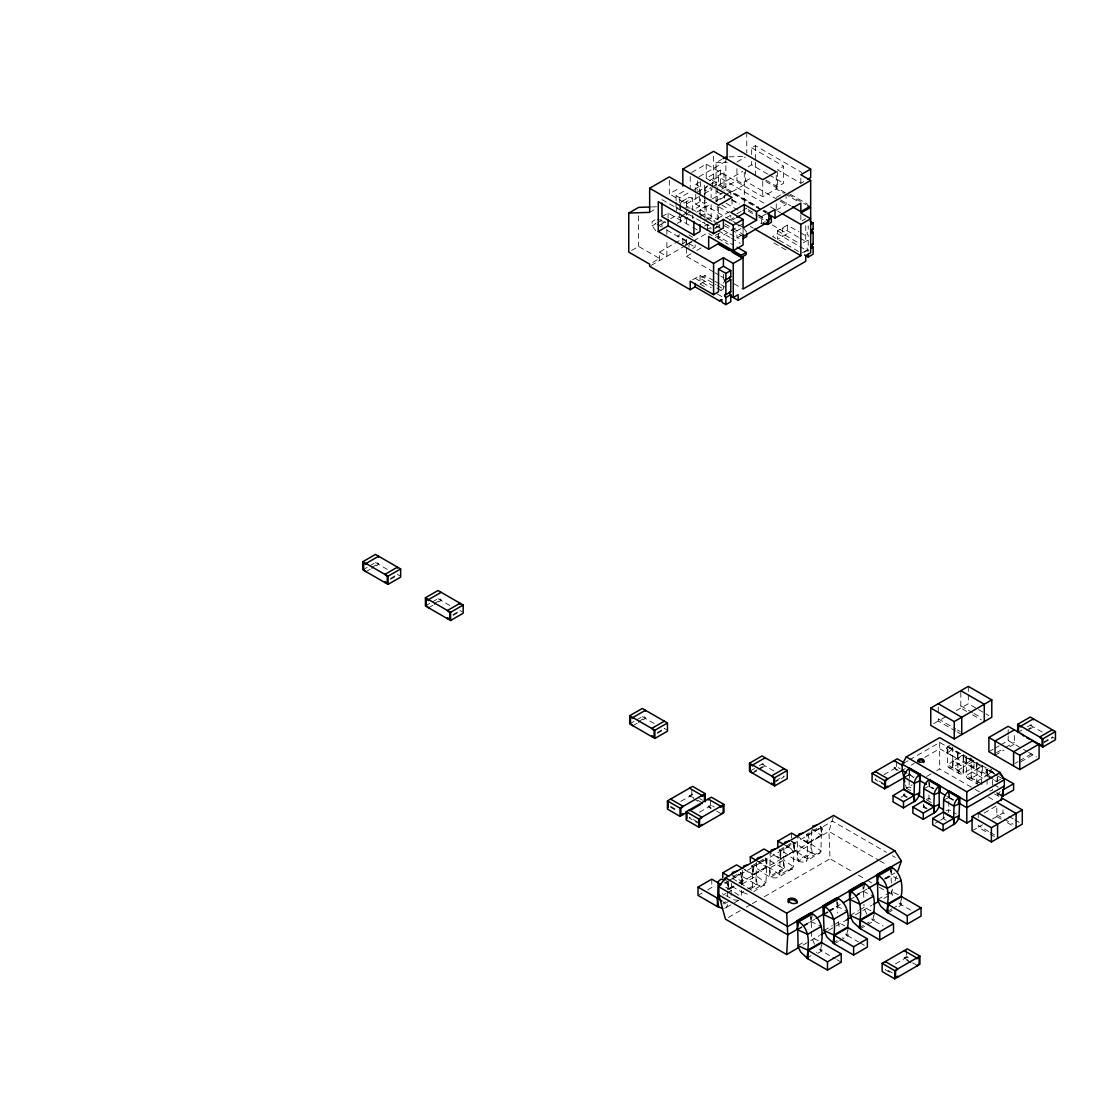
<?xml version="1.0" encoding="UTF-8"?>
<svg xmlns="http://www.w3.org/2000/svg" width="1111" height="1111" viewBox="0 0 1111 1111"><rect width="100%" height="100%" fill="white"/><g stroke="black" fill="none" stroke-linecap="round" stroke-linejoin="round"><path stroke-width="0.75" stroke-dasharray="5 3.75" d="M909.215 780.061L909.062 787.81M909.229 778.353L909.673 774.464L914.145 777.047M928.99 794.907L928.865 799.24A7.958 4.597 -60 0 1 928.31 801.142M948.836 801.225L948.669 810.683A7.958 4.597 -60 0 1 948.114 812.572M727.649 896.271L727.705 891.078M731.607 883.342L731.427 890.425L723.705 886.064M741.329 895.258L741.426 886.592M741.454 884.87L742.245 873.26L740.579 872.441L732.33 877.204M742.537 883.912L742.717 868.33L752.494 875.051L752.328 890.633L731.718 877.982M756.452 862.122L756.244 876.107L743.995 869.191M767.021 858.97L765.896 883.731L753.855 891.564M757.744 861.247L769.867 868.191L770.229 852.443L780.005 859.164L779.839 874.746L778.63 877.259C768.77 880.954 760.535 868.469 751.786 866.052M783.949 847.957L783.81 860.164L793.601 866.802L793.421 867.844L778.63 877.259M786.755 846.221L797.559 852.22L797.74 836.555L807.53 843.277L807.35 858.859L806.142 861.372C796.295 865.066 788.046 852.581 779.297 850.179M811.488 830.348L811.28 844.332L800.517 838.277M806.614 834.305C812.072 838.152 806.808 852.609 806.614 834.305L820.376 826.362C823.945 826.903 822.695 834.972 821.279 835.333L820.932 851.956L806.142 861.372M977.347 783.658A7.958 4.597 -60 0 1 976.777 782.408L977.083 763.09M981.513 784.394L981.818 765.062M992.776 777.992L982.346 771.978L970.334 778.7A7.958 4.597 -60 0 1 966.362 776.395L966.653 757.077L981.916 765.882L976.597 769.77L966.153 763.688L965.959 757.369L967.417 756.758M971.097 778.367L971.389 759.049A7.958 4.597 -60 0 0 970.833 757.813M923.741 788.643L929.476 785.894L933.948 788.477M950.016 745.787A7.958 4.597 -60 0 0 948.655 745.925C943.572 747.231 948.433 760.938 947.905 746.245L963.154 755.049L963.306 767.021L974.014 760.91L974.014 767.159L962.001 773.881A7.958 4.597 -60 0 1 958.015 771.576L957.418 752.675L959.071 751.939M943.545 800.073L949.28 797.337L953.752 799.906M952.335 767.534L953.03 760.979L963.584 754.883L974.014 760.91M958.321 752.258L957.626 758.813L957.626 752.564L947.197 746.536L947.197 752.8L957.835 758.938L963.056 754.244M952.071 746.981A7.958 4.597 -60 0 1 952.641 748.217L952.821 760.868L963.459 767.007L962.751 773.562L947.502 764.743L947.197 752.8M988.262 768.784C983.179 770.104 988.04 783.797 987.512 769.104L997.928 775.131M997.4 780.047L997.747 776.77M797.559 852.22L807.35 858.859L821.112 850.915L811.336 844.193L797.198 852.234L797.198 860.497L810.947 852.554L816.113 854.387L819.904 853.429M812.419 913.922L811.141 921.297L811.599 929.726M821.335 945.683L820.571 950.113L816.432 952.488M837.791 903.257L837.722 913.048M847.485 930.587L846.707 935.018L842.582 937.406M864.705 883.731L863.414 891.105L863.872 897.966M873.621 915.506L872.843 919.922L865.969 923.894M891.966 869.316L890.939 875.218L891.397 883.648M901.132 899.618L900.368 904.035L893.48 908.006M833.306 816.863L828.931 831.486L830 858.789L852.401 871.732M883.773 898.452L891.23 894.147L892.647 889.244M894.994 881.065L896.869 874.524M724.705 908.284L726.344 907.451L727.552 904.923L723.372 902.049M947.405 752.925L952.738 749.036M905.09 794.698L900.993 797.295M957.918 770.77L963.251 766.882L952.835 760.924L947.6 765.562A7.958 4.597 -60 0 0 951.572 767.868L963.584 761.146L974.014 767.159M926.407 808.919L923.435 807.197L924.894 806.142M976.68 781.602L992.776 771.742L982.346 765.715L966.264 775.575L978.541 782.672M944.697 817.571L940.6 820.154M1000.192 791.685L997.622 794.448A7.958 4.597 -60 0 0 1000.247 796.879M966.153 763.688L971.5 759.868M691.681 172.483L706.207 164.109L762.743 196.744L776.256 188.939L783.491 193.106M716.039 186.44L716.039 162.678L721.65 159.442M669.322 180.288L669.322 193.911L679.849 187.828M699.055 176.746L725.594 161.428M751.675 154.596L751.675 147.777L755.369 145.652L801.698 172.413M676.085 200.647L676.085 195.675L685.987 189.967M695.75 192.606L695.75 184.329L699.444 182.204M706.207 164.109L706.207 178.288L720.331 170.136L724.025 172.261L724.025 190.481M649.657 212.354L655.282 209.118M736.926 161.97L745.356 157.109M676.085 195.675L679.779 197.814L691.084 191.286M693.903 189.648L699.444 186.454L699.444 194.731M709.887 180.426L724.025 172.261M712.345 187.231L712.345 180.426L718.498 176.871L764.618 203.507M697.597 191.772L707.763 185.912M709.221 185.065L713.581 182.551L713.581 154.735M682.196 201.285L688.334 197.73M655.809 230.81L652.115 225.839L652.115 221.575L655.809 219.45M699.444 196.383L699.444 206.327L692.681 210.229L692.681 198.161L680.39 205.257L680.39 209.521L677.932 210.937M704.971 194.494L704.971 191.064L711.123 187.523L711.123 197.855M712.345 186.815L717.262 183.968A8.694 5.013 60 0 0 713.526 183.273M661.948 216.617L668.1 213.062L691.334 226.477M767.659 174.038L751.675 164.817L745.537 168.358L745.537 181.135L778.575 200.216M698.555 196.897L686.529 203.841L669.322 193.911M704.152 193.675L712.345 188.939M718.498 176.871L718.498 185.384L742.801 171.358M652.115 225.839L655.809 223.714L652.115 221.575M657.032 223.005L661.948 220.159L665.642 222.283L659.49 221.575M659.49 225.13L665.031 221.936M670.558 218.742L676.085 215.548L679.779 217.673L683.834 215.34M695.75 194.258L695.75 204.202L700.666 201.355L704.36 203.48L711.123 199.577M721.719 189.203L736.926 180.426L744.301 184.676L729.413 193.272M681.612 215.909L686.529 213.062M686.529 213.77L691.445 210.937M712.345 198.869L724.025 192.134M745.537 181.135L752.55 177.08M700.055 215.187L700.055 209.521L706.207 205.966L737.176 223.853M725.872 194.619L730.788 191.772L761.757 209.66M677.293 223.367L687.723 217.353M696.653 212.187L710.054 204.452M716.012 201.022L727.927 194.133M631.576 250.475L638.603 246.42L659.49 258.474L649.657 264.154M724.455 196.841L716.039 201.716L716.039 188.134M765.868 180.107L777.492 186.815L783.63 183.259L783.63 166.233L777.492 169.775L800.837 183.259L805.058 180.829M700.055 216.617L706.207 213.062L706.207 205.966M679.779 234.713L677.321 236.129A3.847 2.222 60 0 0 680.418 234.852M704.971 220.159L711.123 216.617A3.847 2.222 60 0 1 708.04 218.381L686.529 205.966M659.49 260.613L659.49 252.1L682.848 238.615L688.987 242.156L688.987 247.267M704.596 226.061L707.429 224.422L709.887 225.839M729.635 211.604L713.581 220.867L717.262 223.005L717.262 206.146M725.997 217.95L730.51 215.353M681.612 244.281L688.987 240.032M706.207 230.102L711.123 227.255L676.696 207.382L676.696 211.645M741.134 211.34L736.926 213.77L736.926 210.576M742.551 210.534L746.759 208.104L746.759 210.229L757.271 216.298M685.959 244.712L690.875 241.879M651.074 265.473L682.848 247.128M683.251 246.892L692.181 241.74M693.667 240.879L707.429 232.935M714.526 228.838L720.872 225.172M729.413 220.242L735.371 216.798M735.288 218.27L730.788 220.867L730.788 215.756M776.256 197.452L784.685 192.592M692.681 248.545L695.139 247.128L695.139 240.309M719.72 232.935L713.581 236.476L708.665 233.643M715.415 237.546L717.873 236.129L732.76 244.712M686.529 239.407L686.529 256.349L690.945 253.808M696.805 250.419L701.222 247.878M717.873 236.129L717.873 238.254L744.301 223.005M746.759 232.227L743.078 227.255L736.926 230.81L736.926 237.907L741.537 238.434M766.423 213.77L761.507 216.617L761.507 223.714L758.563 222.006M776.256 210.229L786.088 204.549L786.088 196.564M741.842 235.06L736.926 237.907L723.65 230.241M761.507 223.714L765.201 221.575M692.681 279.764L700.055 275.514L716.109 284.777M787.324 225.13L787.324 233.643L777.492 239.323L777.492 230.81L787.324 225.13L798.99 231.866M713.623 280.514L704.971 275.514L700.055 278.347L723.733 292.012M802.073 220.867L805.753 218.742M700.055 275.514L700.055 284.027L704.971 281.18L704.971 275.514M720.956 290.415L723.414 288.999L723.414 282.5M803.295 242.865L808.211 240.032M802.434 252.711L807.35 249.878M362.88 569.846L368.477 566.624M369.866 565.818L376.254 562.124L378.615 563.485L378.615 564.402L371.616 568.443M371.616 567.527L378.615 563.485M366.019 571.665L370.227 569.249M390.503 578.428L397.502 574.401L399.863 575.762M390.503 579.345L397.502 575.304L397.502 574.401M425.416 605.953L431.012 602.731M432.415 601.926L438.789 598.232L441.15 599.593L441.15 600.509L434.165 604.551M434.165 603.634L441.15 599.593M428.568 607.773L432.762 605.356M453.052 614.536L460.037 610.495L462.398 611.869M453.052 615.452L460.037 611.411L460.037 610.495M629.701 723.9L635.298 720.678M636.7 719.859L643.088 716.178L645.449 717.539L645.449 718.456L638.45 722.483M638.45 721.581L645.449 717.539M632.853 725.719L637.047 723.303M657.337 732.482L662.934 729.26M657.337 733.399L664.336 729.358L664.336 728.441L666.697 729.816M697.861 801.212L689.473 796.365L691.834 794.087L694.625 795.712M680.751 801.392L692.611 794.546M750.258 770.937L754.466 768.506M759.271 765.729L762.854 763.66L765.215 765.035L765.215 765.937L758.216 769.979M754.022 771.492L756.827 769.881M758.216 769.062L765.215 765.035M752.619 773.2L756.827 770.784M711.026 808.808L708.235 806.28L710.596 804.919L714.179 806.989M699.513 812.224L711.373 805.378M775.714 780.783L784.102 775.936L784.102 776.839L775.714 781.686M933.768 723.65L947.28 715.845M956.293 710.637L968.32 703.707L977.111 708.79M896.924 770.423L894.133 767.909L896.494 766.534L900.077 768.604M883.953 774.686L897.271 766.993M903.674 763.243L908.173 760.646M909.673 759.785L939.698 742.454L997.025 775.547L997.025 781.811L992.29 779.075M902.174 770.367L905.173 768.631M911.173 765.173L914.172 763.438M924.685 757.369L939.698 748.703L991.068 778.367M699.388 894.591L702.138 892.994M707.651 889.828L711.776 887.439L714.748 889.161M906.715 776.075L909.867 774.27M753.258 866.913L753.258 875.176L751.591 866.08L765.34 858.136L766.632 858.747L766.632 867.011L752.494 875.051L766.298 866.969M780.769 851.026L780.769 859.289L779.103 850.193L792.865 842.249L794.532 851.345L794.532 843.082M729.483 880.19L741.87 873.038L741.87 881.301L739.121 882.898M751.591 866.08L752.869 866.691L766.632 858.747M779.103 850.193L780.394 850.804L794.157 842.86L794.157 851.123L780.019 859.081L794.157 851.123M724.844 883.314L730.83 879.856M732.316 878.995L832.5 821.154L886.411 852.29M727.774 889.217L733.288 886.036M738.732 882.995L741.537 881.273M821.335 835.194L807.53 843.277L821.668 835.236L821.668 826.973L807.905 834.917L807.905 843.18M729.483 888.453L733.607 886.064M733.996 886.286L728.497 889.467L728.497 881.204M739.495 883.106L828.931 831.486L878.343 860.011M905.576 784.949L906.34 788.185L912.145 784.838M926.643 776.464L930.99 773.95M936.795 770.603L939.698 768.923L973.611 788.504M722.9 895.133L726.038 893.452M727.358 892.786L731.538 890.272L739.926 896.022M742.162 884.009L756.299 875.968L766.076 882.689L753.702 889.842M792.379 869.316L788.602 870.274L783.436 868.441L769.673 876.385L769.673 868.122L783.81 860.081L772.992 854.165M1017.676 732.482L1022.662 729.608M1027.467 726.83L1031.05 724.761L1033.411 726.122L1033.411 727.025L1029.217 729.455M722.9 903.396L725.65 901.813M724.275 881.94L742.162 892.272L746.286 889.897M747.661 889.092L755.924 884.328L761.091 886.161L764.868 885.203M724.191 903.993L729.691 900.827M750.328 888.911L757.202 884.939L756.022 876.121L755.924 884.328L738.023 873.996M988.873 751.716L993.331 749.147M994.817 748.286L999.275 745.717M1000.761 744.856L1008.177 740.565L1027.189 751.55M1026.425 730.163L1033.411 726.122M726.344 907.451L733.218 903.479M734.593 902.688L738.732 900.299M996.539 752.647L1003.969 748.356M1005.455 747.495L1014.357 742.356M995.053 755.286L1003.969 750.133M1009.899 746.717L1014.357 744.134L1014.357 732.996M728.427 917.436L740.384 910.534M746.356 907.09L750.842 904.493M752.328 903.632L758.299 900.188M764.285 896.744L830 858.789M1043.909 741.87L1052.298 737.024L1054.658 738.384M1043.909 742.787L1052.298 737.94L1052.298 737.024M1015.079 763.34L1018.051 761.632M1019.523 760.771L1032.897 753.05L1032.897 754.841L1019.523 762.563M997.914 780.797L1000.553 779.283M935.323 823.209L939.281 820.918M984.193 813.044L997.247 805.503M802.503 925.838L811.141 921.297L811.141 916.339M828.639 910.742L837.277 906.201L837.277 899.591M857.539 894.063L863.414 891.105L863.414 887.8M885.05 878.176L890.939 875.218L890.939 870.274M797.379 929.24L814.571 919.311M823.515 914.145L827.653 911.756M829.028 910.964L840.235 904.493M854.998 895.98L866.802 889.147M884.05 879.19L894.855 872.954M797.767 929.782L801.892 927.393M803.267 926.602L811.516 921.838L821.307 926.407M823.904 914.686L828.028 912.298M829.403 911.506L837.666 906.743L847.443 911.326M850.04 899.591L854.165 897.216M855.539 896.41L863.803 891.647L873.579 896.23M885.814 878.94L891.314 875.76L901.104 880.343M972.083 830.82L982.541 824.779M992.526 819.029L1002.983 812.988L1007.441 815.557M797.934 945.558L804.808 941.586M824.07 930.462L832.333 925.699M833.708 924.907L837.833 922.519L844.818 925.796M850.207 915.381L858.47 910.603M859.845 909.812L863.969 907.437L870.955 910.701M877.732 899.493L884.606 895.522M885.981 894.716L891.48 891.55L898.48 894.813M803.1 945.03L819.529 935.545M828.5 930.365L834.472 926.921M835.972 926.046L846.429 920.019M855.387 914.839L861.358 911.395M862.858 910.534L871.816 905.354M806.808 958.057L810.933 955.668M832.944 942.961L837.069 940.573M859.095 927.866L864.594 924.685M887.981 911.187L892.105 908.798M817.724 953.377L821.848 950.988L835.264 958.737M834.236 943.85L838.361 941.461M839.735 940.67L847.999 935.906L858.428 941.92M860.372 928.754L865.886 925.574M867.26 924.783L874.135 920.811L883.078 925.977M887.897 912.867L893.397 909.687M898.896 906.507L901.646 904.923L910.589 910.09M911.173 962.876L904.187 958.835L904.187 957.932L906.548 956.571L910.131 958.64M895.466 963.876L907.326 957.015M903.937 777.214L909.256 774.95L913.728 777.519M906.507 788.018L909.159 786.88L912.145 788.602M965.959 757.369L976.388 763.396L977.833 762.771M926.31 799.448L928.963 798.309L931.948 800.031M994.248 773.7L986.804 769.409L986.804 775.672L997.442 781.811M991.942 790.407L991.179 790.726A7.958 4.597 -60 0 1 989.832 790.865M946.114 810.877L948.766 809.752L956.224 814.044M952.932 761.007L953.03 767.243L963.459 773.256L963.459 767.007M738.454 900.341L733.829 899.882L722.206 893.466M729.08 156.901L743.551 156.401M716.039 162.678L727.288 162.303M651.463 206.952L659.49 206.674M685.612 207.563L690.223 208.104M657.351 219.631L661.948 220.159L661.948 227.255M747.328 894.105L742.162 892.272M791.476 841.61L794.157 842.86M769.673 868.122L770.965 876.996L784.727 869.052L783.436 860.178L783.436 868.441L765.548 858.123M731.149 890.369L731.149 895.327M811.627 931.31L811.683 937.615L818.682 940.892M751.675 147.777L783.63 166.233M769.104 174.871L783.63 183.259M790.421 194.286L807.78 204.299M765.826 181.496L806.183 204.799M784.935 193.953L797.948 201.466M780.589 199.952L790.713 205.799M780.075 201.077L786.088 204.549M770.562 206.938L775.034 209.521M777.7 211.062L780.589 212.729M712.345 180.426L758.466 207.049M764.424 210.493L768.881 213.062M763.229 210.507L766.173 212.215M706.207 178.288L713.581 182.551M718.498 185.384L761.632 210.298M763.132 211.159L766.104 212.881M800.448 232.713L807.753 236.921M798.462 237.24L782.408 227.963L782.408 236.476M799.92 238.073L805.753 241.448L805.753 225.227M732.01 199.577L739.634 203.98M758.563 214.909L767.659 220.159M716.803 191.509L724.247 195.814M731.691 200.105L739.121 204.396M748.05 209.548L756.98 214.715M758.466 215.562L768.881 221.575M758.771 217.159L764.785 220.631M772.298 224.977L787.324 233.643M777.492 230.81L797.92 242.601M695.75 184.329L699.444 186.454M726.108 203.271L737.912 210.09M721.997 205.16L729.469 209.465M798.545 251.475L772.576 236.476L777.492 233.643L808.211 251.378L808.211 249.961A1.736 1 60 0 1 806.989 247.836A1.736 1 60 0 1 808.211 247.128L808.211 235.06A1.736 1 60 0 1 806.989 232.935A1.736 1 60 0 1 808.211 232.227L808.211 225.839M718.942 206.938L729.108 212.812M750.258 226.436L753.23 228.158M774.006 242.99L787.005 250.489M738.648 224.7L743.078 227.255M734.885 223.242L741.704 227.172M695.75 204.202L699.444 206.327M700.055 209.521L717.998 219.881M725.122 223.991L743.078 234.352M724.275 225.63L730.052 228.963M731.51 229.796L741.62 235.643M700.055 214.479L713.193 222.061M714.651 222.908L720.483 226.283M716.276 225.977L722.178 229.38M718.498 230.81L730.052 237.476M731.51 238.323L740.176 243.323M661.948 199.577L693.903 218.034M717.873 238.254L728.288 244.267M692.792 227.324L697.152 229.838M688.987 235.06L692.681 237.198M657.032 224.422L660.726 226.547M666.919 230.13L686.529 241.448A8.694 5.013 60 0 0 688.889 242.267L689.612 242.267A8.694 5.013 60 0 0 691.417 241.49M688.987 243.573L695.139 247.128M686.529 256.349L713.318 271.806M714.804 272.667L719.261 275.25M720.761 276.111L723.733 277.819M734.149 283.833L743.078 288.999M715.067 281.347L719.4 283.847M720.845 284.666L726.608 287.999M659.49 252.1L666.864 256.349L666.864 239.504M717.567 285.624L723.414 288.999M695.139 278.347L711.193 287.624M700.055 284.027L705.832 287.36M717.4 294.04L721.747 296.554M1030.272 725.219L1043.59 732.899M978.583 709.637L984.443 713.012M985.915 713.859L988.846 715.553M960.807 705.874L972.542 712.651M974 713.498L981.346 717.734M966.667 711.429L960.807 708.04L960.807 690.695M972.542 714.817L981.346 719.9M1028.619 752.369L1036.605 756.98M938.267 718.873L955.877 729.038M957.349 729.885L960.279 731.58M955.877 731.205L938.267 721.053L938.267 715.512M957.349 732.052L961.737 734.593M998.303 776.283L1002.816 778.894M993.984 784.727L998.456 787.31M982.221 784.088L971.792 778.075L971.736 771.839L982.013 777.714L982.11 780.908M997.109 792.685L1003.066 796.129M996.4 792.99L1002.358 796.42M949.058 767.632L959.473 773.659M967.82 778.464L978.235 784.491M994.623 793.948L999.081 796.518M975.083 789.352L979.499 791.907M988.346 797.018L994.248 800.42M1008.927 816.418L1013.385 818.988M1014.871 819.849L1019.315 822.418M996.803 814.766L1002.747 818.196M1004.233 819.057L1013.135 824.195M1001.261 819.126L996.803 816.557L996.803 805.406M1007.205 822.557L1013.135 825.987M907.881 773.659L913.936 777.158M928.74 781.713L929.268 786.019L933.74 788.602M946.822 796.156L953.96 800.267M929.06 786.38L933.532 788.963M948.863 797.809L953.335 800.392M894.133 767.909L898.327 770.326M988.665 831.472L978.263 825.473L978.263 827.251L988.665 833.264M990.151 832.333L996.095 835.764M990.151 834.111L994.609 836.694M906.34 788.185L912.242 791.587M926.977 800.101L931.407 802.656M907.312 796.976L904.326 795.254L903.632 789.504M927.116 808.405L924.13 806.683L923.435 800.948M883.634 783.658L875.246 778.811L875.246 779.714L886.439 786.171M906.604 797.49L903.632 795.768L903.632 792.643M946.211 820.349L943.239 818.626L943.239 815.502M762.063 764.118L775.381 771.812M892.397 855.748L895.397 857.47M375.462 562.583L387.336 569.429M438.012 598.69L449.872 605.537M642.297 716.637L654.157 723.483M879.843 860.872L887.328 865.205M858.372 875.176L865.844 879.481M867.344 880.343L871.816 882.939M879.287 887.245L891.23 894.147M791.574 841.374L810.947 852.554L811.044 844.346L812.238 853.165L798.476 861.108L797.198 852.234M699.611 798.587L702.416 800.198M689.473 795.448L696.458 799.489M697.861 800.295L702.055 802.725M708.235 806.28L711.026 807.905M716.623 811.127L720.817 813.558M670.586 806.364L677.571 810.391M697.736 822.043L689.348 817.196L689.348 818.099L700.541 824.556M670.586 807.266L677.571 811.308M904.187 957.932L911.173 961.973M912.575 962.779L916.769 965.195M859.914 942.781L864.386 945.364M892.286 972.875L885.3 968.834L885.3 969.736L892.286 973.778M836.764 959.598L841.235 962.182M811.502 828.612L821.279 835.333M898.98 903.09L901.646 904.923L901.646 896.66M783.991 844.499L793.768 851.22L793.601 866.802L779.839 874.746L770.062 868.024M871.455 918.978L874.135 920.811L874.135 912.548M756.466 860.386L766.257 867.108M845.318 934.059L847.999 935.906L847.999 927.643M731.705 874.69L741.481 881.398M819.182 949.155L821.848 950.988L821.848 942.739M986.957 775.659L992.248 771.09M866.83 914.075L864.15 908.687L863.941 904.271M814.544 944.267L811.683 937.615M892.702 895.466L891.48 891.55L891.425 885.231M839.041 926.449L837.791 919.366M820.376 826.362L821.668 835.236M765.34 858.136L766.632 867.011M740.579 872.441L741.87 881.301M726.816 880.384L728.108 889.244L728.108 880.981M948.544 793.143L949.072 797.448M943.239 812.377L943.933 818.127M908.77 768.84L909.465 774.589L909.465 771.451M976.388 763.396L976.597 769.77M992.401 780.353L992.637 790.115M987.04 779.172L987.11 787.616M1008.177 729.469L1008.177 734.232M1008.177 735.815L1008.177 740.565M1002.983 809.822L1002.983 812.988M997.234 776.992L997.234 781.686M982.346 765.715L982.346 771.978M978.263 812.988L978.263 817.668M968.32 686.362L968.32 693.292M968.32 695.028L968.32 703.707M963.584 754.883L963.584 761.146M949.28 792.643L949.28 797.337M939.698 742.454L939.698 768.923M938.267 707.082L938.267 713.817M929.476 782.769L929.476 785.894M929.268 782.894L929.268 786.019M923.435 804.072L923.435 807.197M909.673 769.77L909.673 774.464M906.548 950.211L906.548 956.571M896.494 761.771L896.494 766.534M890.55 866.747L890.55 875.01M863.039 884.287L863.039 890.883M836.889 899.368L836.889 905.979M810.752 914.464L810.752 921.075M800.837 178.149L800.837 183.259M800.837 214.77L800.837 221.575M791.574 833.111L791.574 838.069M780.394 850.804L780.394 859.067M777.492 171.483L777.492 186.815M776.256 175.316L776.256 188.939M776.256 203.841L776.256 208.632M762.743 181.412L762.743 196.744M755.369 145.652L755.369 160.553M755.369 162.206L755.369 175.455M752.869 866.691L752.869 874.954M751.675 161.401L751.675 164.817M746.759 132.167L746.759 152.846M744.301 172.177L744.301 203.216M743.078 228.672L743.078 232.935M736.926 168.678L736.926 180.426M732.01 199.161L732.01 207.674M730.788 191.772L730.788 194.619M725.872 157.012L725.872 190.939M724.636 195.328L724.636 198.161M723.414 274.389L723.414 280.889M720.331 170.136L720.331 186.69M719.72 224.422L719.72 227.824M718.498 206.965L718.498 218.881M718.498 234.004L718.498 238.782M717.262 187.412L717.262 204.466M711.776 879.176L711.776 887.439M711.123 204.632L711.123 221.492M710.596 800.156L710.596 804.919M707.429 224.422L707.429 230.185M704.971 196.203L704.971 218.45M704.36 185.273L704.36 198.522M704.36 200.174L704.36 203.48M700.666 181.482L700.666 201.355M697.597 180.732L697.597 190.203M692.681 215.284L692.681 218.659M691.834 789.324L691.834 794.087M690.223 176.482L690.223 187.523M692.681 198.161A8.694 5.013 60 0 0 686.529 201.716L686.529 227.561M682.848 238.615L682.848 245.809M680.39 217.242L680.39 224.089M679.779 197.814L679.779 202.771M679.779 204.438L679.779 211.048M679.779 212.715L679.779 217.673M676.085 202.299L676.085 208.924M668.1 213.062L668.1 217.853M666.864 229.38L666.864 237.81M638.603 215.867L638.603 246.42M990.79 769.02A7.958 4.597 -60 0 1 991.679 769.84M716.789 226.158A8.694 5.013 60 0 1 715.456 227.686M686.529 241.448A8.694 5.013 60 0 1 685.709 244.517M680.446 204.368A8.694 5.013 60 0 1 686.529 201.716M704.971 191.064A8.694 5.013 60 0 1 708.04 186.69M704.471 222.172A3.847 2.222 60 0 1 702.319 222.214M711.068 228.158A8.694 5.013 60 0 1 710.901 228.977M808.211 249.961A1.736 1 60 0 0 806.989 250.669L803.295 252.808A1.736 1 60 0 0 802.684 252.641"/><path stroke-width="1.5" d="M903.84 789.143L904.035 776.283A7.958 4.597 -60 0 1 908.006 769.381L909.673 768.201L920.102 774.228L919.491 793.823A7.958 4.597 -60 0 1 915.506 800.725L903.493 807.878L893.077 801.864L893.077 795.601L903.84 789.143L914.256 795.17L919.589 792.893M928.574 780.269L938.989 786.282L939.295 805.267A7.958 4.597 -60 0 1 935.309 812.155L923.297 819.307L912.881 813.294L912.881 807.03L923.616 800.712L923.838 787.713A7.958 4.597 -60 0 1 927.81 780.825L929.476 779.644L939.906 785.658L939.642 792.074L939.906 785.658M943.447 812.016L943.642 799.142A7.958 4.597 -60 0 1 947.614 792.254L949.28 791.074L959.71 797.087L959.099 816.696A7.958 4.597 -60 0 1 955.113 823.584L943.1 830.75L932.684 824.723L932.684 818.474L943.447 812.016L953.863 818.029L959.196 815.766M722.567 908.409L717.4 906.576L698.014 895.383L698.014 887.12L717.72 898.341L718.137 881.578L720.803 879.273L725.441 879.731M786.671 954.516L787.755 934.795L786.671 913.2L725.441 877.857L718.859 886.772L718.859 895.022L725.441 919.158L786.671 954.516L798.628 947.614M923.63 800.642L934.059 806.6L939.392 804.336M1002.358 796.42L1003.066 789.865L1013.621 783.769L1013.621 790.032L1001.608 796.74M742.717 868.33L743.926 865.816L747.703 864.858M770.229 852.443L771.437 849.929L775.228 848.971M797.74 836.555L798.962 834.042L802.739 833.083M806.808 958.057L808.1 950.683L821.848 942.739L841.235 953.918L841.235 962.182L827.473 970.125L808.1 958.932L800.795 952.21L798.115 946.822L797.767 929.782L796.99 929.018M816.071 918.45L823.515 914.145L824.806 906.77L838.569 898.827M832.944 942.961L834.236 935.587L847.999 927.643L867.372 938.837L867.372 947.086L853.609 955.029L834.236 943.85L826.931 937.115L824.07 930.462L823.14 905.659L836.889 897.716C847.86 903.132 849.457 916.2 847.61 927.102L847.999 927.643M859.095 927.866L860.372 920.491L874.135 912.548L893.508 923.741L893.508 932.004L879.759 939.948L860.372 928.754L853.067 922.019L850.401 916.631L850.04 899.591L849.276 898.827M886.606 911.978L887.897 904.604L901.646 896.66L921.033 907.854L921.033 916.117L907.27 924.06L887.897 912.867L880.592 906.132L877.912 900.743L877.565 883.703L876.787 882.939M1000.9 800.587L1004.316 786.019L1004.316 779.755L1000.15 772.534L939.698 737.635L906.34 756.897L902.174 764.118L902.174 770.367L904.826 781.7M897.813 871.246L901.382 860.928L894.799 850.776L833.569 815.432L725.441 877.857M788.088 901.313C790.143 898.23 795.907 899.882 797.434 902.868M943.239 812.377L953.655 818.39L954.057 805.169A7.958 4.597 -60 0 1 958.043 798.267L959.71 797.087M731.885 873.635L732.927 872.163L736.704 871.205M756.647 859.345L757.688 857.873L761.466 856.914M784.172 843.457L785.199 841.985L788.977 841.027M920.102 774.228L918.436 775.409A7.958 4.597 -60 0 0 914.45 782.297L914.047 795.532L903.493 801.614L893.077 795.601M939.698 785.783L938.24 786.838A7.958 4.597 -60 0 0 934.254 793.726L933.851 806.961L923.297 813.058L912.881 807.03M923.435 800.948L933.851 806.961L934.559 812.71M932.684 818.474L943.1 824.487L953.71 818.349L954.363 824.14M722.178 299.637L719.72 301.053L695.139 286.86L690.223 289.707L649.657 266.279L649.657 264.154L628.77 252.1L628.77 213.062L649.657 212.354L649.657 188.231L669.322 176.871L718.498 205.257L732.01 197.452L682.848 169.066L682.848 186.106M682.848 169.066L713.581 151.332L762.743 179.718L776.256 171.913L727.094 143.527L727.094 158.845M727.094 143.527L746.759 132.167L810.669 169.066L810.669 177.579L807.864 179.204M628.77 213.062L638.603 207.382L649.852 207.007M723.053 158.623L725.872 157.012M792.157 206.632L800.837 211.645L810.669 205.966L810.669 180.426L756.591 211.645L756.591 220.159L743.078 227.963L743.078 219.45L733.246 225.13L723.414 219.45L723.414 227.963L713.581 233.643L658.267 201.716L658.267 231.519L668.1 225.839L708.665 249.253L718.498 243.573L743.078 257.766L743.078 288.999L800.837 255.641L800.837 224.422L782.047 213.562M756.591 211.645L744.301 204.549L730.788 212.354L743.078 219.45M661.948 202.994L661.948 216.617L693.903 235.06L700.055 231.519L700.055 224.7M649.657 188.231L713.581 225.13L723.414 219.45M810.669 169.066L800.837 174.746L810.669 180.426M736.787 217.395L744.301 213.062L756.591 220.159M767.659 220.159L771.34 218.034L768.576 214.312M743.078 236.476L768.881 221.575L768.881 213.062L775.034 209.521L775.034 218.034L767.59 213.743M775.034 218.034L800.837 203.132L800.837 211.645M743.078 238.615L746.759 236.476L746.759 233.643M763.049 223.88L767.659 224.422L771.34 222.283L771.34 218.034M658.267 231.519L713.581 263.446L723.414 257.766L733.246 263.446L743.078 257.766M730.788 296.081L738.162 300.345L805.753 261.321L805.753 255.641L810.669 252.808L810.669 207.382L800.837 213.062L810.669 218.742L800.837 224.422M741.231 257.419L741.231 255.28L746.148 252.447L746.148 254.572L741.231 257.419L732.302 252.266M690.223 289.707L690.223 281.18L713.581 294.665L718.498 291.832L718.498 269.126L723.414 266.279L730.788 270.542L730.788 276.931A1.736 1 60 0 0 729.552 277.639A1.736 1 60 0 0 730.788 279.764L730.788 291.832A1.736 1 60 0 0 729.552 292.54A1.736 1 60 0 0 730.788 294.665L730.788 301.761L725.872 304.608L722.178 302.47A1.736 1 60 0 0 720.956 300.345A1.736 1 60 0 0 719.72 301.053M718.498 269.126L725.872 273.375L730.788 270.542M810.669 224.422L813.127 223.005L813.127 229.38L810.669 230.81M725.872 304.608L725.872 297.512A1.736 1 60 0 1 724.636 295.373A1.736 1 60 0 1 725.872 294.665L725.872 282.611A1.736 1 60 0 1 724.636 280.472A1.736 1 60 0 1 725.872 279.764L730.788 276.931M725.872 282.611L730.788 279.764M810.669 233.643L813.127 232.227A1.736 1 60 0 1 812.072 229.477M725.872 294.665L730.788 291.832M810.669 245.712L813.127 244.281L813.127 232.227M725.872 297.512L730.788 294.665M810.669 248.545L813.127 247.128A1.736 1 60 0 1 811.905 245.003A1.736 1 60 0 1 813.127 244.281M804.531 254.933L808.211 257.058L813.127 254.225L813.127 247.128M362.88 561.68L375.462 554.403L400.654 568.943L400.654 577.123L388.058 584.386L362.88 569.846L362.88 561.68L388.058 576.206L400.654 568.943M425.416 597.774L438.012 590.51L463.19 605.051L463.19 613.23L450.594 620.494L425.416 605.953L425.416 597.774L450.594 612.314L463.19 605.051M441.15 592.33L428.568 599.593L428.568 600.509L426.207 599.148L426.207 605.509L428.568 607.773M629.701 715.72L642.297 708.457L667.475 722.997L667.475 731.177L654.893 738.44L629.701 723.9L629.701 715.72L654.893 730.26L667.475 722.997M664.336 721.178L651.74 728.441L654.101 730.719L654.101 737.079L651.74 735.718L651.74 736.621M687.528 812.016L680.029 816.349L667.433 809.086L667.433 800.906L692.611 786.366L705.207 793.643L705.207 801.809M749.481 763.215L762.063 755.938L787.255 770.478L787.255 778.658L774.659 785.935L749.481 771.395L749.481 763.215L774.659 777.756L787.255 770.478M667.433 800.906L680.029 808.169L705.207 793.643M686.195 811.738L711.373 797.198L723.969 804.475L723.969 812.641L698.791 827.181L686.195 819.918L686.195 811.738L698.791 819.001L723.969 804.475M691.889 809.502L700.61 804.475M930.768 708.04L968.32 686.362L991.79 699.902L991.79 717.248L954.238 738.94L930.768 725.386L930.768 708.04L954.238 721.595L991.79 699.902M905.271 776.922L884.689 788.81L872.093 781.533L872.093 773.353L897.271 758.813L904.271 762.854M698.014 887.12L711.776 879.176L717.734 882.62M722.775 877.787L722.775 872.829L736.537 864.886L742.495 868.33M750.3 861.9L750.3 856.942L764.049 848.998L770.02 852.443M777.811 847.665L777.811 841.055L791.574 833.111L797.531 836.555M872.093 773.353L884.689 780.63L902.354 770.423M988.873 737.454L1008.177 726.302L1039.077 744.134L1039.077 758.41L1019.773 769.548L988.873 751.716L988.873 737.454L1019.773 755.286L1039.077 744.134M1017.676 732.482L1017.676 724.303L1030.272 717.039L1055.45 731.58L1055.45 739.759L1042.854 747.023L1032.452 741.009M1014.357 729.871L995.053 741.009L995.053 755.286M1032.897 740.565L1013.593 751.716L1013.593 765.993M1017.676 724.303L1042.854 738.843L1055.45 731.58M906.34 756.897L966.792 791.796L1000.15 772.534M1004.316 779.755L966.792 801.42L902.174 764.118M1004.316 786.019L966.792 807.683L958.237 802.739M786.671 913.2L894.799 850.776M972.083 816.557L1002.983 798.712L1022.287 809.863L1022.287 824.14L991.401 841.971L972.083 830.82L972.083 816.557L991.401 827.695L1022.287 809.863M901.382 860.928L787.755 926.532L718.859 886.772M957.946 817.974L966.792 823.084L972.597 819.737M812.419 913.922L798.67 921.866L797.379 929.24L796.99 920.755L810.752 912.811C821.709 918.228 823.32 931.296 821.473 942.197L821.848 942.739M864.705 883.731L850.943 891.675L849.665 899.049L849.276 890.578L863.039 882.634C873.996 888.036 875.593 901.104 873.746 912.006L874.135 912.548M892.216 867.844L878.468 875.787L877.176 883.162L876.787 874.69L890.55 866.747C901.507 872.149 903.118 885.217 901.271 896.119L901.646 896.66M798.184 928.768L787.755 934.795L718.859 895.022M843.18 902.799L850.568 898.535M868.288 888.3L878.62 882.328M821.307 926.407L807.544 934.351L797.767 929.782M847.443 911.326L833.681 919.269L823.904 914.686M873.579 896.23L859.817 904.173L850.04 899.591M901.104 880.343L887.342 888.286L877.565 883.703M821.029 934.67L825.515 932.087M846.429 920.019L850.901 917.422M873.315 904.493L877.787 901.91M821.473 942.197L807.711 950.141L797.934 945.558M847.61 927.102L833.847 935.045L824.07 930.462M873.746 912.006L859.997 919.95L850.207 915.381M901.271 896.119L887.508 904.062L877.732 899.493M797.379 920.977C808.114 926.505 809.419 939.392 807.711 950.141L827.473 961.862L841.235 953.918M823.14 905.659C834.097 911.076 835.694 924.144 833.847 935.045L853.609 946.766L867.372 938.837M849.665 890.786C860.4 896.313 861.705 909.201 859.997 919.95L879.759 931.685L893.508 923.741M877.176 874.912C887.911 880.426 889.217 893.313 887.508 904.062L907.27 915.797L921.033 907.854M882.148 963.376L907.326 948.836L919.922 956.113L919.922 964.292L894.744 978.833L882.148 971.556L882.148 963.376L894.744 970.653L919.922 956.113M812.724 826.098L816.502 825.14M919.686 780.964L914.353 783.227L903.937 777.214M939.489 792.393L934.157 794.657L923.741 788.643M959.293 803.822L953.96 806.1L943.545 800.073M807.683 205.66L810.669 207.382M810.183 221.297L813.127 223.005M754.716 229.019L800.837 255.641M737.218 247.295L746.148 252.447M741.231 255.28L708.665 236.476L708.665 249.253M718.914 244.531L729.33 250.544M960.807 690.695L984.277 704.249L984.277 721.595M1023.731 735.982L1020.828 733.399M1026.633 737.662L1029.536 739.329M938.267 703.707L961.737 717.248L961.737 734.593M1003.191 777.756L1013.621 783.769M996.803 802.281L1016.107 813.433L1016.107 827.695M908.77 768.84L919.186 774.853L919.894 780.602L919.894 774.339M948.377 791.699L958.793 797.726L959.501 803.461L959.501 797.212M902.521 765.479L894.133 760.632L894.133 761.549M978.263 812.988L997.581 824.14L997.581 838.402M902.174 770.367L906.451 772.839M919.283 780.255L926.421 784.366M939.698 792.032L945.392 795.323M918.13 794.99L924.033 798.392M938.781 806.905L943.197 809.461M903.632 789.504L914.047 795.532L914.756 801.267M689.473 788.185L702.055 795.448L702.055 796.365L704.416 795.004L704.416 801.364M777.811 841.055L782.283 843.638M670.586 799.087L683.168 806.364L680.807 808.627L680.807 814.988L683.168 813.627L683.168 814.544M750.3 856.942L756.258 860.386M722.775 872.829L728.747 876.273M717.942 882.634L720.747 884.55M807.989 950.613L808.1 958.932M717.775 898.216L721.969 901.09M788.13 901.993L788.477 902.701M718.678 907.173L717.4 898.313L717.4 906.576M1002.761 777.922L1002.664 777.103A7.958 4.597 -60 0 0 1000.039 774.673M1002.858 789.754L1003.066 796.129M1052.298 730.663L1052.298 729.76L1039.715 737.024L1042.076 739.301L1042.076 745.662L1039.715 744.301L1039.715 745.203M1042.854 738.843L1042.854 747.023M1033.411 719.761L1033.411 718.859L1020.828 726.122L1020.828 727.025L1018.468 725.664L1018.468 732.024M1019.773 755.286L1019.773 769.548M991.401 827.695L991.401 841.971M966.792 791.796L966.792 823.084M954.238 721.595L954.238 738.94M953.655 818.39L953.655 824.654M943.1 824.487L943.1 830.75M933.851 806.961L933.851 813.21M923.297 813.058L923.297 819.307M916.769 966.112L919.13 963.834L919.13 957.474L916.769 958.835L916.769 957.932L904.187 950.655L904.187 951.572M914.047 795.532L914.047 801.781M907.27 915.797L907.27 924.06M903.493 801.614L903.493 807.878M897.882 977.013L897.882 976.097L895.522 977.472L895.522 971.111L897.882 968.834L885.3 961.57L885.3 962.473M894.744 970.653L894.744 978.833M887.828 786.991L887.828 786.074L885.467 787.435L885.467 781.075L887.828 778.811L875.246 771.534L875.246 772.451M887.897 904.604L887.897 912.867M884.689 780.63L884.689 788.81M879.759 931.685L879.759 939.948M860.372 920.491L860.372 928.754M853.609 946.766L853.609 955.029M834.236 935.587L834.236 943.85M827.473 961.862L827.473 970.125M823.515 905.882L823.515 914.145M808.211 254.225L808.211 257.058M784.102 769.576L784.102 768.659L771.506 775.936L773.867 778.2L773.867 784.56L771.506 783.199L771.506 784.116M774.659 777.756L774.659 785.935M767.659 221.575L767.659 224.422M765.215 758.674L765.215 757.758L752.619 765.035L752.619 765.937L750.258 764.576L750.258 770.937L752.619 773.2M744.301 204.549L744.301 213.062M743.078 234.352L743.078 245.003L733.246 250.669L733.246 225.13M738.162 300.345L738.162 294.665L733.246 297.512L733.246 263.446M725.872 273.375L725.872 279.764M723.414 257.766L723.414 266.279M720.817 814.46L723.178 812.197L723.178 805.836L720.817 807.197L720.817 806.28L708.235 799.017L708.235 799.92M713.581 225.13L713.581 233.643M713.581 263.446L713.581 294.665M702.055 802.725L702.055 803.628M701.93 825.362L701.93 824.459L699.569 825.82L699.569 819.46L701.93 817.196L689.348 809.919L689.348 810.836M698.791 819.001L698.791 827.181M695.139 283.458L695.139 286.86M693.903 221.436L693.903 235.06M686.987 812.197L686.987 818.557M680.029 808.169L680.029 816.349M668.225 801.364L668.225 807.725M668.1 219.45L668.1 225.839M654.893 730.26L654.893 738.44M645.449 711.179L645.449 710.276L632.853 717.539L632.853 718.456L630.492 717.081L630.492 723.442L632.853 725.719M460.037 604.134L460.037 603.231L447.455 610.495L449.816 612.772L449.816 619.133L447.455 617.772L447.455 618.674M450.594 612.314L450.594 620.494M397.502 568.04L397.502 567.124L384.906 574.401L387.267 576.665L387.267 583.025L384.906 581.664L384.906 582.581M388.058 576.206L388.058 584.386M378.615 557.125L378.615 556.222L366.019 563.485L366.019 564.402L363.658 563.041L363.658 569.401L366.019 571.665M923.783 762.146A2.944 1.708 0 0 1 923.491 762.563M917.978 761.702A2.944 1.708 0 0 1 920.936 760.007A2.944 1.708 0 0 1 923.88 761.702M812.808 229.255A1.736 1 60 0 1 813.127 229.38M788.366 899.118L788.088 899.729C788.671 903.382 795.407 905.132 797.462 901.965C796.823 898.368 791.088 897.008 788.366 899.118M919.464 761.979A2.944 1.708 0 0 0 923.88 760.507A2.944 1.708 0 0 0 919.464 759.035A2.944 1.708 0 0 0 919.464 761.979"/></g></svg>
